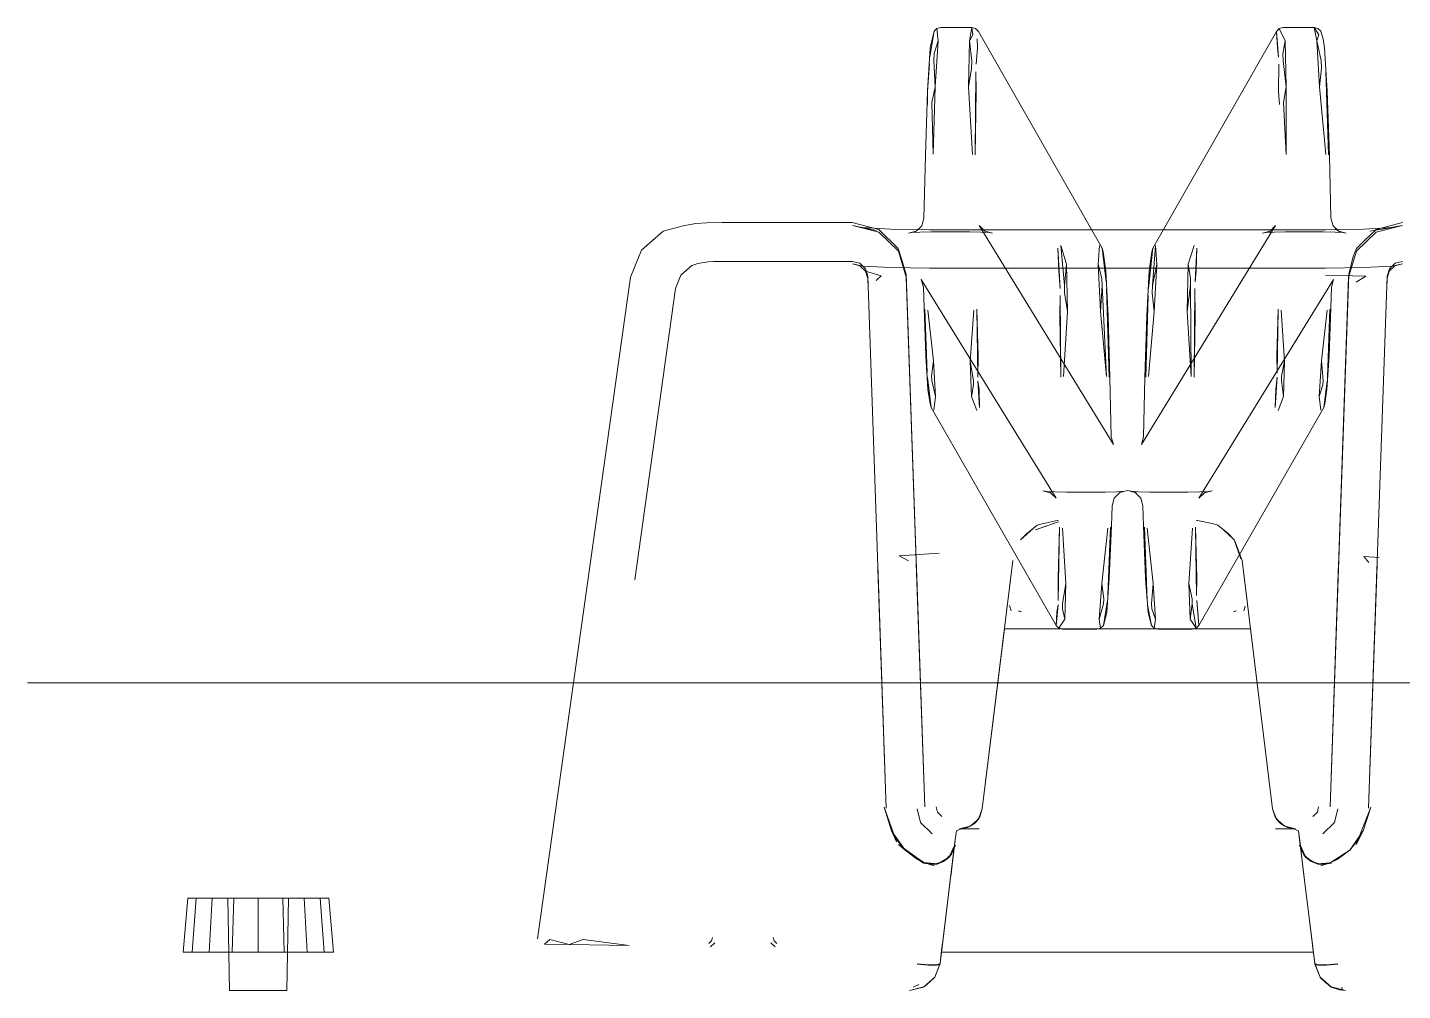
# Model space of a CAD drawing. Header units: millimetres. Extents: x 0 to 1729, y -270 to 583.
# Drawn here: x 0 to 89.4, y 520.3 to 582.9 of the extents above; entities that cross this region are included whole.
import ezdxf

# ---------------------------------------------------------------- set-up
doc = ezdxf.new("R2010")
doc.units = ezdxf.units.MM
doc.layers.add('OUTLINE', color=7, linetype='Continuous')

msp = doc.modelspace()

# ---------------------------------------------------------------- linework, layer by layer
at = {"layer": 'OUTLINE', "lineweight": 13}
for p, q in [((58.933, 582.692), (59.116, 582.871)), ((59.116, 582.871), (59.363, 582.936)), ((59.116, 582.871), (59.187, 582.067)), ((59.363, 582.936), (61.382, 582.932)), ((61.244, 582.062), (61.382, 582.932)), ((61.382, 582.932), (61.456, 582.453)), ((61.382, 582.932), (61.629, 582.867)), ((61.629, 582.867), (61.811, 582.687)), ((81.189, 582.687), (81.371, 582.867)), ((81.371, 582.867), (81.618, 582.932)), ((81.371, 582.867), (81.756, 582.062)), ((81.618, 582.932), (83.637, 582.936)), ((83.637, 582.936), (83.813, 582.067)), ((83.637, 582.936), (83.884, 582.871)), ((83.637, 582.936), (83.952, 582.461)), ((83.884, 582.871), (84.067, 582.692)), ((58.658, 581.011), (58.933, 582.692)), ((58.687, 581.62), (58.933, 582.692)), ((58.687, 581.62), (58.863, 582.446)), ((58.863, 582.446), (58.933, 582.692)), ((58.938, 581.241), (59.187, 582.067)), ((59.008, 579.089), (59.187, 582.067)), ((61.172, 579.085), (61.244, 582.062)), ((61.244, 582.062), (61.456, 582.453)), ((61.244, 582.062), (61.38, 580.775)), ((61.734, 582.19), (61.743, 581.616)), ((61.811, 582.687), (69.855, 568.591)), ((73.145, 568.591), (81.189, 582.687)), ((81.189, 582.687), (81.257, 581.616)), ((81.189, 582.687), (81.329, 581.004)), ((81.607, 581.232), (81.756, 582.062)), ((81.756, 582.062), (81.828, 579.085)), ((83.813, 582.067), (83.952, 582.461)), ((83.813, 582.067), (83.992, 579.089)), ((83.813, 582.067), (84.091, 580.785)), ((84.067, 582.692), (84.232, 582.197)), ((84.232, 582.197), (84.313, 581.62)), ((58.508, 578.791), (58.687, 581.62)), ((58.658, 581.011), (58.687, 581.62)), ((58.909, 580.785), (58.938, 581.241)), ((61.658, 580.56), (61.743, 581.616)), ((81.257, 581.616), (81.329, 581.004)), ((81.607, 581.232), (81.62, 580.775)), ((84.313, 581.62), (84.372, 580.568)), ((84.313, 581.62), (84.492, 578.791)), ((58.508, 578.791), (58.628, 580.568)), ((58.909, 580.785), (59.008, 579.089)), ((61.172, 579.085), (61.369, 580.262)), ((61.369, 580.262), (61.38, 580.775)), ((81.329, 578.787), (81.342, 580.56)), ((81.62, 580.775), (81.828, 579.085)), ((83.992, 579.089), (84.12, 580.287)), ((84.091, 580.785), (84.12, 580.287)), ((84.4, 580.084), (84.492, 578.791)), ((84.4, 580.084), (84.57, 574.657)), ((61.608, 574.651), (61.647, 580.061)), ((61.647, 580.061), (61.671, 578.787)), ((58.368, 574.614), (58.508, 578.791)), ((58.5, 577.932), (58.508, 578.791)), ((58.781, 578.072), (59.008, 579.089)), ((58.868, 574.692), (59.008, 579.089)), ((61.172, 579.085), (61.426, 574.679)), ((61.608, 574.651), (61.671, 578.787)), ((81.329, 578.787), (81.374, 577.924)), ((81.652, 578.063), (81.828, 579.085)), ((81.819, 574.687), (81.828, 579.085)), ((83.992, 579.089), (84.387, 574.686)), ((84.492, 578.791), (84.57, 574.657)), ((84.492, 578.791), (84.632, 574.614)), ((58.781, 578.072), (58.868, 574.692)), ((81.652, 578.063), (81.819, 574.687)), ((58.271, 570.543), (58.368, 574.614)), ((84.632, 574.614), (84.729, 570.543)), ((44.168, 570.243), (45.163, 570.258)), ((45.163, 570.258), (53.616, 570.258)), ((53.616, 570.258), (55.331, 569.81)), ((58.131, 570.052), (58.271, 570.543)), ((84.729, 570.543), (84.869, 570.052)), ((87.669, 569.81), (89.384, 570.258)), ((39.904, 568.464), (41.33, 569.702)), ((41.33, 569.702), (42.623, 570.038)), ((42.623, 570.038), (43.439, 570.203)), ((43.439, 570.203), (44.168, 570.243)), ((53.623, 570.07), (55.184, 569.751)), ((53.623, 570.07), (55.338, 569.622)), ((54.297, 569.929), (55.184, 569.751)), ((54.297, 569.929), (56.13, 569.825)), ((55.331, 569.81), (56.606, 568.581)), ((55.338, 569.622), (56.613, 568.393)), ((56.13, 569.825), (58.63, 569.787)), ((57.272, 569.562), (57.766, 569.694)), ((57.272, 569.562), (57.732, 569.657)), ((57.454, 569.606), (57.732, 569.657)), ((57.454, 569.606), (58.004, 569.639)), ((57.766, 569.694), (58.131, 570.052)), ((58.004, 569.639), (58.768, 569.651)), ((58.63, 569.787), (84.37, 569.787)), ((58.768, 569.651), (61.23, 569.651)), ((61.23, 569.651), (61.964, 569.64)), ((61.867, 570.057), (62.232, 569.698)), ((61.867, 570.057), (70.59, 555.841)), ((61.964, 569.64), (62.509, 569.609)), ((62.232, 569.698), (62.727, 569.568)), ((62.509, 569.609), (62.727, 569.568)), ((72.41, 555.841), (81.133, 570.057)), ((80.273, 569.568), (80.768, 569.698)), ((80.273, 569.568), (80.758, 569.66)), ((80.491, 569.609), (80.758, 569.66)), ((80.491, 569.609), (81.036, 569.64)), ((80.768, 569.698), (81.133, 570.057)), ((81.036, 569.64), (81.77, 569.651)), ((81.77, 569.651), (84.232, 569.651)), ((84.232, 569.651), (84.996, 569.639)), ((84.37, 569.787), (86.87, 569.825)), ((84.869, 570.052), (85.234, 569.694)), ((84.996, 569.639), (85.546, 569.606)), ((84.998, 569.852), (85.234, 569.694)), ((84.998, 569.852), (85.311, 569.651)), ((85.234, 569.694), (85.311, 569.651)), ((85.234, 569.694), (85.728, 569.562)), ((85.311, 569.651), (85.546, 569.606)), ((85.311, 569.651), (85.728, 569.562)), ((86.387, 568.393), (87.662, 569.622)), ((86.87, 569.825), (88.703, 569.929)), ((86.949, 569.138), (87.669, 569.81)), ((87.266, 569.696), (89.377, 570.07)), ((87.266, 569.696), (88.703, 569.929)), ((87.662, 569.622), (89.377, 570.07)), ((39.206, 566.71), (39.904, 568.464)), ((56.606, 568.581), (56.844, 567.827)), ((66.979, 568.591), (67.036, 567.118)), ((66.979, 568.591), (67.117, 565.971)), ((67.162, 568.77), (67.403, 566.173)), ((67.162, 568.77), (67.544, 567.543)), ((69.594, 567.543), (69.673, 568.77)), ((69.855, 568.591), (69.924, 568.345)), ((69.855, 568.591), (70.085, 567.118)), ((69.855, 568.591), (70.11, 566.401)), ((72.866, 565.971), (73.145, 568.591)), ((72.915, 567.118), (73.145, 568.591)), ((73.076, 568.345), (73.145, 568.591)), ((73.139, 566.173), (73.327, 568.77)), ((73.327, 568.77), (73.406, 567.543)), ((75.456, 567.543), (75.838, 568.77)), ((75.894, 566.401), (76.021, 568.591)), ((75.964, 567.118), (76.021, 568.591)), ((86.163, 568.054), (86.394, 568.581)), ((86.394, 568.581), (86.949, 569.138)), ((43.193, 567.458), (43.574, 567.601)), ((43.574, 567.601), (44.247, 567.708)), ((44.247, 567.708), (44.611, 567.729)), ((44.611, 567.729), (45.109, 567.736)), ((45.109, 567.736), (53.617, 567.736)), ((53.617, 567.736), (54.107, 567.608)), ((53.623, 567.574), (54.113, 567.446)), ((53.623, 567.574), (54.297, 567.433)), ((54.107, 567.608), (54.472, 567.257)), ((56.613, 568.393), (57.121, 566.698)), ((56.844, 567.827), (57.114, 566.886)), ((69.924, 568.345), (70.085, 567.118)), ((72.915, 567.118), (73.076, 568.345)), ((85.879, 566.698), (86.387, 568.393)), ((85.886, 566.886), (86.163, 568.054)), ((88.529, 567.257), (88.893, 567.608)), ((88.703, 567.433), (89.377, 567.574)), ((88.887, 567.446), (89.377, 567.574)), ((88.893, 567.608), (89.383, 567.736)), ((33.162, 523.701), (39.206, 566.71)), ((42.13, 565.962), (42.479, 566.839)), ((42.479, 566.839), (43.193, 567.458)), ((54.113, 567.446), (54.477, 567.095)), ((54.297, 567.433), (56.13, 567.329)), ((54.472, 567.257), (54.54, 567.044)), ((54.477, 567.095), (54.622, 566.611)), ((54.477, 567.095), (55.496, 566.805)), ((54.54, 567.044), (54.617, 566.773)), ((54.617, 566.773), (54.62, 566.679)), ((54.617, 566.773), (54.622, 566.611)), ((54.617, 566.773), (55.824, 532.2)), ((54.62, 566.679), (54.647, 565.914)), ((55.162, 566.482), (55.496, 566.805)), ((56.13, 567.329), (58.63, 567.291)), ((57.114, 566.886), (58.322, 532.288)), ((57.116, 566.839), (57.121, 566.684)), ((57.116, 566.839), (57.129, 566.456)), ((57.121, 566.698), (58.322, 532.288)), ((57.121, 566.684), (57.129, 566.456)), ((58.63, 567.291), (84.37, 567.291)), ((67.036, 567.118), (67.117, 565.971)), ((67.403, 566.173), (67.544, 567.543)), ((67.544, 567.543), (67.612, 564.47)), ((69.594, 567.543), (69.758, 564.47)), ((69.594, 567.543), (69.837, 566.615)), ((70.085, 567.118), (70.11, 566.401)), ((70.085, 567.118), (70.243, 564.198)), ((72.757, 564.198), (72.915, 567.118)), ((72.866, 565.971), (72.915, 567.118)), ((73.139, 566.173), (73.406, 567.543)), ((73.242, 564.47), (73.406, 567.543)), ((75.388, 564.47), (75.456, 567.543)), ((75.456, 567.543), (75.608, 566.615)), ((75.894, 566.401), (75.964, 567.118)), ((84.37, 567.291), (86.87, 567.329)), ((84.37, 566.829), (86.99, 566.771)), ((84.678, 532.288), (85.886, 566.886)), ((84.678, 532.288), (85.879, 566.698)), ((85.871, 566.456), (85.884, 566.839)), ((85.871, 566.456), (85.879, 566.684)), ((85.879, 566.684), (85.884, 566.839)), ((86.371, 566.378), (86.99, 566.771)), ((86.87, 567.329), (88.703, 567.433)), ((87.176, 532.2), (88.383, 566.773)), ((88.353, 565.914), (88.38, 566.679)), ((88.378, 566.611), (88.523, 567.095)), ((88.378, 566.611), (88.383, 566.773)), ((88.38, 566.679), (88.383, 566.773)), ((88.383, 566.773), (88.529, 567.257)), ((88.523, 567.095), (88.887, 567.446)), ((39.469, 547.026), (42.13, 565.962)), ((58.097, 566.55), (58.236, 566.058)), ((58.097, 566.55), (66.858, 552.335)), ((58.236, 566.058), (58.276, 564.715)), ((67.403, 566.173), (67.412, 565.699)), ((69.758, 564.47), (69.861, 566.173)), ((69.837, 566.615), (69.861, 566.173)), ((69.861, 566.173), (70.13, 560.241)), ((70.134, 565.971), (70.243, 564.198)), ((70.134, 565.971), (70.306, 560.218)), ((73.114, 565.699), (73.139, 566.173)), ((75.388, 564.47), (75.597, 566.173)), ((75.597, 566.173), (75.608, 566.615)), ((75.597, 566.173), (75.651, 560.241)), ((75.84, 560.218), (75.883, 565.971)), ((75.883, 565.971), (75.902, 564.198)), ((76.142, 552.335), (84.903, 566.55)), ((84.724, 564.715), (84.764, 566.058)), ((84.764, 566.058), (84.903, 566.55)), ((67.098, 564.198), (67.126, 565.511)), ((67.126, 565.511), (67.16, 560.218)), ((67.412, 565.699), (67.612, 564.47)), ((72.694, 560.218), (72.842, 565.511)), ((72.757, 564.198), (72.842, 565.511)), ((73.114, 565.699), (73.242, 564.47)), ((58.276, 564.715), (58.395, 561.586)), ((58.339, 564.629), (58.395, 561.586)), ((58.339, 564.629), (58.479, 560.484)), ((58.522, 564.569), (58.894, 561.259)), ((61.286, 561.254), (61.518, 564.568)), ((61.7, 564.627), (61.774, 560.203)), ((61.7, 564.627), (61.786, 561.581)), ((67.098, 564.198), (67.16, 560.218)), ((67.349, 560.241), (67.612, 564.47)), ((69.758, 564.47), (70.13, 560.241)), ((70.243, 564.198), (70.306, 560.218)), ((70.243, 564.198), (70.365, 560.185)), ((72.635, 560.185), (72.757, 564.198)), ((72.694, 560.218), (72.757, 564.198)), ((72.87, 560.241), (73.242, 564.47)), ((75.388, 564.47), (75.651, 560.241)), ((75.84, 560.218), (75.902, 564.198)), ((81.214, 561.581), (81.3, 564.627)), ((81.234, 560.491), (81.3, 564.627)), ((81.482, 564.568), (81.714, 561.254)), ((84.106, 561.259), (84.478, 564.569)), ((84.504, 560.205), (84.661, 564.629)), ((84.605, 561.586), (84.724, 564.715)), ((84.605, 561.586), (84.661, 564.629)), ((58.395, 561.586), (58.479, 560.484)), ((58.395, 561.586), (58.533, 559.401)), ((61.774, 560.203), (61.786, 561.581)), ((81.214, 561.581), (81.234, 560.491)), ((84.468, 559.401), (84.605, 561.586)), ((84.504, 560.205), (84.605, 561.586)), ((58.759, 560.271), (58.894, 561.259)), ((58.894, 561.259), (59.031, 558.959)), ((61.286, 561.254), (61.353, 558.954)), ((61.286, 561.254), (61.495, 559.984)), ((81.513, 560.28), (81.714, 561.254)), ((81.647, 558.954), (81.714, 561.254)), ((83.969, 558.959), (84.106, 561.259)), ((84.106, 561.259), (84.224, 559.984)), ((58.496, 560.205), (58.533, 559.401)), ((58.496, 560.205), (58.738, 558.235)), ((58.759, 560.271), (58.776, 559.984)), ((58.776, 559.984), (59.031, 558.959)), ((61.353, 558.954), (61.504, 559.712)), ((61.495, 559.984), (61.504, 559.712)), ((61.783, 559.939), (61.853, 559.395)), ((61.783, 559.939), (61.893, 558.23)), ((70.365, 560.185), (70.451, 556.333)), ((72.549, 556.333), (72.635, 560.185)), ((81.107, 558.23), (81.226, 560.203)), ((81.147, 559.395), (81.226, 560.203)), ((81.505, 559.984), (81.513, 560.28)), ((81.505, 559.984), (81.647, 558.954)), ((83.969, 558.959), (84.207, 559.71)), ((84.207, 559.71), (84.224, 559.984)), ((84.262, 558.235), (84.486, 559.939)), ((84.468, 559.401), (84.486, 559.939)), ((58.533, 559.401), (58.669, 558.481)), ((58.533, 559.401), (58.738, 558.235)), ((58.92, 558.056), (59.031, 558.959)), ((61.353, 558.954), (61.711, 558.051)), ((61.853, 559.395), (61.893, 558.23)), ((81.107, 558.23), (81.147, 559.395)), ((81.289, 558.051), (81.647, 558.954)), ((83.969, 558.959), (84.08, 558.056)), ((84.262, 558.235), (84.468, 559.401)), ((84.331, 558.481), (84.468, 559.401)), ((58.669, 558.481), (58.738, 558.235)), ((58.738, 558.235), (66.858, 544.066)), ((76.142, 544.066), (84.262, 558.235)), ((84.262, 558.235), (84.331, 558.481)), ((70.451, 556.333), (70.59, 555.841)), ((72.41, 555.841), (72.549, 556.333)), ((65.998, 552.824), (66.493, 552.694)), ((65.998, 552.824), (66.634, 552.725)), ((66.225, 552.78), (66.634, 552.725)), ((66.225, 552.78), (66.791, 552.749)), ((66.493, 552.694), (66.858, 552.335)), ((66.791, 552.749), (67.545, 552.738)), ((67.545, 552.738), (70.062, 552.743)), ((70.062, 552.743), (70.801, 552.757)), ((70.639, 552.345), (71.004, 552.703)), ((70.801, 552.757), (71.326, 552.79)), ((71.004, 552.703), (71.5, 552.835)), ((71.048, 552.743), (71.5, 552.835)), ((71.048, 552.743), (71.326, 552.79)), ((71.5, 552.835), (71.996, 552.703)), ((71.5, 552.835), (72.082, 552.734)), ((71.674, 552.79), (72.082, 552.734)), ((71.674, 552.79), (72.199, 552.757)), ((71.996, 552.703), (72.361, 552.345)), ((72.199, 552.757), (72.938, 552.743)), ((72.938, 552.743), (75.455, 552.738)), ((75.455, 552.738), (76.209, 552.749)), ((76.142, 552.335), (76.507, 552.694)), ((76.209, 552.749), (76.775, 552.78)), ((76.507, 552.694), (77.002, 552.824)), ((76.512, 552.734), (77.002, 552.824)), ((76.512, 552.734), (76.775, 552.78)), ((70.459, 550.545), (70.499, 551.854)), ((70.499, 551.854), (70.639, 552.345)), ((72.361, 552.345), (72.501, 551.854)), ((72.501, 551.854), (72.541, 550.545)), ((65.521, 550.294), (67.023, 550.803)), ((65.521, 550.294), (67.023, 550.803)), ((65.63, 550.577), (65.872, 550.65)), ((65.63, 550.577), (65.872, 550.65)), ((65.872, 550.65), (67.023, 550.92)), ((65.872, 550.65), (67.023, 550.92)), ((66.138, 550.508), (67.023, 550.803)), ((66.138, 550.508), (67.023, 550.803)), ((75.977, 550.92), (77.09, 550.675)), ((75.977, 550.92), (77.09, 550.675)), ((77.09, 550.675), (77.37, 550.577)), ((77.09, 550.675), (77.37, 550.577)), ((64.556, 549.626), (65.369, 550.379)), ((64.556, 549.626), (65.369, 550.379)), ((64.556, 549.626), (64.918, 549.995)), ((64.556, 549.626), (64.918, 549.995)), ((64.918, 549.995), (65.63, 550.577)), ((64.918, 549.995), (65.63, 550.577)), ((65.369, 550.379), (65.63, 550.577)), ((65.369, 550.379), (65.63, 550.577)), ((65.521, 550.294), (66.138, 550.508)), ((65.521, 550.294), (66.138, 550.508)), ((66.99, 547.136), (67.08, 550.461)), ((66.999, 545.699), (67.08, 550.461)), ((67.269, 550.402), (67.502, 546.794)), ((69.836, 546.794), (70.223, 550.402)), ((70.234, 546.027), (70.4, 550.461)), ((70.323, 547.136), (70.459, 550.545)), ((70.323, 547.136), (70.4, 550.461)), ((72.541, 550.545), (72.677, 547.136)), ((72.6, 550.461), (72.677, 547.136)), ((72.6, 550.461), (72.789, 545.699)), ((72.777, 550.402), (73.164, 546.794)), ((75.498, 546.794), (75.731, 550.402)), ((75.92, 550.461), (75.991, 546.026)), ((75.92, 550.461), (76.01, 547.136)), ((77.37, 550.577), (78.024, 550.058)), ((77.37, 550.577), (77.729, 550.302)), ((77.37, 550.577), (77.729, 550.302)), ((77.37, 550.577), (78.024, 550.058)), ((77.729, 550.302), (78.444, 549.626)), ((77.729, 550.302), (78.444, 549.626)), ((78.024, 550.058), (78.444, 549.626)), ((78.024, 550.058), (78.444, 549.626)), ((78.444, 549.626), (78.878, 548.397)), ((78.444, 549.626), (78.517, 549.439)), ((78.444, 549.626), (78.517, 549.439)), ((78.444, 549.626), (78.878, 548.397)), ((78.517, 549.439), (78.954, 548.285)), ((78.517, 549.439), (78.954, 548.285)), ((55.272, 548.008), (55.282, 547.725)), ((55.272, 548.008), (55.824, 532.2)), ((56.66, 548.587), (59.26, 548.761)), ((56.66, 548.587), (57.261, 548.267)), ((57.77, 548.095), (57.781, 547.789)), ((57.77, 548.095), (58.322, 532.288)), ((62.066, 532.157), (64.046, 548.285)), ((62.066, 532.157), (64.046, 548.285)), ((63.723, 545.654), (64.046, 548.285)), ((63.723, 545.654), (64.046, 548.285)), ((78.954, 548.285), (79.277, 545.654)), ((78.954, 548.285), (80.934, 532.157)), ((78.954, 548.285), (80.934, 532.157)), ((78.954, 548.285), (79.277, 545.654)), ((84.678, 532.288), (85.23, 548.095)), ((85.219, 547.789), (85.23, 548.095)), ((86.874, 548.551), (87.198, 548.163)), ((86.874, 548.551), (87.873, 548.493)), ((87.176, 532.2), (87.728, 548.008)), ((87.718, 547.725), (87.728, 548.008)), ((55.282, 547.725), (55.824, 532.2)), ((57.781, 547.789), (57.783, 547.725)), ((57.781, 547.789), (57.796, 547.359)), ((57.781, 547.789), (58.322, 532.288)), ((57.783, 547.725), (57.796, 547.359)), ((66.99, 547.136), (66.999, 545.699)), ((70.163, 544.925), (70.323, 547.136)), ((70.234, 546.027), (70.323, 547.136)), ((72.677, 547.136), (72.789, 545.699)), ((72.677, 547.136), (72.837, 544.925)), ((75.991, 546.026), (76.01, 547.136)), ((84.678, 532.288), (85.219, 547.789)), ((85.204, 547.359), (85.219, 547.789)), ((85.204, 547.359), (85.217, 547.725)), ((85.217, 547.725), (85.219, 547.789)), ((87.176, 532.2), (87.718, 547.725)), ((67.284, 545.468), (67.502, 546.794)), ((67.42, 544.467), (67.502, 546.794)), ((69.67, 544.467), (69.836, 546.794)), ((69.836, 546.794), (69.96, 545.806)), ((73.063, 545.469), (73.164, 546.794)), ((73.164, 546.794), (73.33, 544.467)), ((75.498, 546.794), (75.58, 544.467)), ((75.498, 546.794), (75.706, 545.806)), ((63.843, 545.362), (63.938, 545.012)), ((63.843, 545.362), (63.938, 545.012)), ((66.858, 544.066), (66.988, 545.398)), ((66.914, 544.925), (66.988, 545.398)), ((67.272, 545.159), (67.284, 545.468)), ((69.67, 544.467), (69.938, 545.469)), ((69.938, 545.469), (69.96, 545.806)), ((69.94, 544.066), (70.211, 545.699)), ((70.163, 544.925), (70.211, 545.699)), ((72.812, 545.398), (72.837, 544.925)), ((72.812, 545.398), (73.06, 544.066)), ((73.063, 545.469), (73.086, 545.159)), ((75.58, 544.467), (75.716, 545.468)), ((75.706, 545.806), (75.716, 545.468)), ((75.716, 545.468), (75.959, 543.887)), ((76.001, 545.699), (76.086, 544.925)), ((76.001, 545.699), (76.142, 544.066)), ((79.062, 545.012), (79.144, 545.331)), ((79.062, 545.012), (79.144, 545.331)), ((64.428, 545.02), (64.516, 544.969)), ((64.428, 545.02), (64.612, 544.952)), ((64.516, 544.969), (64.612, 544.952)), ((66.858, 544.066), (66.914, 544.925)), ((67.041, 543.887), (67.42, 544.467)), ((67.272, 545.159), (67.42, 544.467)), ((69.67, 544.467), (69.757, 543.887)), ((69.94, 544.066), (70.163, 544.925)), ((70.01, 544.312), (70.163, 544.925)), ((72.837, 544.925), (72.99, 544.312)), ((72.837, 544.925), (73.06, 544.066)), ((73.086, 545.159), (73.33, 544.467)), ((73.243, 543.887), (73.33, 544.467)), ((75.58, 544.467), (75.959, 543.887)), ((76.086, 544.925), (76.142, 544.066)), ((78.388, 544.952), (78.572, 545.02)), ((78.388, 544.952), (78.484, 544.969)), ((78.484, 544.969), (78.572, 545.02)), ((62.066, 532.157), (63.5, 543.84)), ((62.066, 532.157), (63.5, 543.84)), ((63.5, 543.84), (63.5, 543.84)), ((63.5, 543.84), (63.635, 543.84)), ((63.5, 543.84), (79.5, 543.84)), ((63.5, 543.84), (63.5, 543.84)), ((63.5, 543.84), (79.5, 543.84)), ((63.5, 543.84), (63.635, 543.84)), ((63.635, 543.84), (64.003, 543.84)), ((63.635, 543.84), (64.003, 543.84)), ((64.003, 543.84), (64.505, 543.84)), ((64.003, 543.84), (64.505, 543.84)), ((64.505, 543.84), (78.495, 543.84)), ((64.505, 543.84), (78.495, 543.84)), ((66.858, 544.066), (67.041, 543.887)), ((67.041, 543.887), (67.288, 543.822)), ((67.288, 543.822), (69.509, 543.822)), ((69.509, 543.822), (69.757, 543.887)), ((69.757, 543.887), (69.94, 544.066)), ((69.94, 544.066), (70.01, 544.312)), ((72.99, 544.312), (73.06, 544.066)), ((73.06, 544.066), (73.243, 543.887)), ((73.243, 543.887), (73.491, 543.822)), ((73.491, 543.822), (75.712, 543.822)), ((75.712, 543.822), (75.959, 543.887)), ((75.959, 543.887), (76.142, 544.066)), ((78.495, 543.84), (78.997, 543.84)), ((78.495, 543.84), (78.997, 543.84)), ((78.997, 543.84), (79.365, 543.84)), ((78.997, 543.84), (79.365, 543.84)), ((79.365, 543.84), (79.5, 543.84)), ((79.365, 543.84), (79.5, 543.84)), ((79.5, 543.84), (79.5, 543.84)), ((79.5, 543.84), (80.934, 532.157)), ((79.5, 543.84), (79.5, 543.84)), ((79.5, 543.84), (80.934, 532.157)), ((0, 540.34), (0, 540.34)), ((0, 540.34), (0.804, 540.34)), ((0, 540.34), (0.804, 540.34)), ((0.804, 540.34), (3, 540.34)), ((0.804, 540.34), (3, 540.34)), ((3, 540.34), (6, 540.34)), ((3, 540.34), (3, 540.34)), ((3, 540.34), (3.402, 540.34)), ((3, 540.34), (3.402, 540.34)), ((3, 540.34), (6, 540.34)), ((3.402, 540.34), (4.5, 540.34)), ((3.402, 540.34), (4.5, 540.34)), ((4.5, 540.34), (6, 540.34)), ((4.5, 540.34), (6, 540.34)), ((6, 540.34), (1142, 540.34)), ((6, 540.34), (1142, 540.34)), ((6, 540.34), (1142, 540.34)), ((6, 540.34), (1142, 540.34)), ((55.689, 532.265), (56.167, 530.714)), ((55.689, 532.265), (56.496, 530.005)), ((55.689, 532.265), (56.167, 530.714)), ((55.689, 532.265), (56.496, 530.004)), ((57.824, 532.149), (58.045, 531.258)), ((59.073, 532.269), (59.155, 531.934)), ((59.155, 531.934), (59.439, 531.66)), ((61.81, 531.487), (62.066, 532.157)), ((61.81, 531.487), (62.066, 532.157)), ((61.899, 531.631), (62.066, 532.157)), ((61.899, 531.631), (62.066, 532.157)), ((80.934, 532.157), (81.101, 531.631)), ((80.934, 532.157), (81.19, 531.487)), ((80.934, 532.157), (81.19, 531.487)), ((80.934, 532.157), (81.101, 531.631)), ((83.561, 531.66), (83.845, 531.934)), ((83.845, 531.934), (83.927, 532.269)), ((84.955, 531.258), (85.176, 532.149)), ((86.376, 529.832), (87.312, 532.265)), ((86.376, 529.832), (87.312, 532.265)), ((86.833, 530.714), (87.312, 532.265)), ((86.833, 530.714), (87.312, 532.265)), ((58.045, 531.258), (58.803, 530.527)), ((60.577, 530.84), (61.273, 531.012)), ((60.577, 530.84), (61.273, 531.012)), ((60.577, 530.84), (61.097, 530.933)), ((60.577, 530.84), (61.097, 530.933)), ((61.097, 530.933), (61.553, 531.201)), ((61.097, 530.933), (61.553, 531.201)), ((61.097, 530.933), (61.273, 531.012)), ((61.097, 530.933), (61.273, 531.012)), ((61.273, 531.012), (61.81, 531.487)), ((61.273, 531.012), (61.81, 531.487)), ((61.273, 531.012), (61.553, 531.201)), ((61.273, 531.012), (61.553, 531.201)), ((61.553, 531.201), (61.899, 531.631)), ((61.553, 531.201), (61.899, 531.631)), ((61.553, 531.201), (61.81, 531.487)), ((61.553, 531.201), (61.81, 531.487)), ((61.81, 531.487), (61.899, 531.631)), ((61.81, 531.487), (61.899, 531.631)), ((81.101, 531.631), (81.19, 531.487)), ((81.101, 531.631), (81.447, 531.201)), ((81.101, 531.631), (81.19, 531.487)), ((81.101, 531.631), (81.447, 531.201)), ((81.19, 531.487), (81.447, 531.201)), ((81.19, 531.487), (81.727, 531.012)), ((81.19, 531.487), (81.447, 531.201)), ((81.19, 531.487), (81.727, 531.012)), ((81.447, 531.201), (81.727, 531.012)), ((81.447, 531.201), (81.903, 530.933)), ((81.447, 531.201), (81.727, 531.012)), ((81.447, 531.201), (81.903, 530.933)), ((81.727, 531.012), (81.903, 530.933)), ((81.727, 531.012), (82.423, 530.84)), ((81.727, 531.012), (81.903, 530.933)), ((81.727, 531.012), (82.423, 530.84)), ((81.903, 530.933), (82.423, 530.84)), ((81.903, 530.933), (82.423, 530.84)), ((84.197, 530.527), (84.955, 531.258)), ((56.167, 530.714), (56.405, 530.26)), ((56.167, 530.714), (56.496, 530.005)), ((56.167, 530.714), (57.041, 529.465)), ((56.167, 530.714), (56.405, 530.26)), ((56.167, 530.714), (56.496, 530.004)), ((56.167, 530.714), (57.041, 529.465)), ((56.405, 530.26), (57.041, 529.465)), ((56.405, 530.26), (57.041, 529.465)), ((60.171, 529.039), (60.306, 530.131)), ((60.171, 529.039), (60.306, 530.131)), ((60.181, 529.114), (60.306, 530.131)), ((60.181, 529.114), (60.306, 530.131)), ((60.259, 529.755), (60.306, 530.131)), ((60.259, 529.755), (60.306, 530.131)), ((60.306, 530.131), (60.379, 530.726)), ((60.306, 530.131), (60.379, 530.726)), ((60.379, 530.726), (60.694, 530.84)), ((60.379, 530.726), (60.694, 530.84)), ((60.577, 530.84), (61.872, 530.84)), ((60.577, 530.84), (61.872, 530.84)), ((60.694, 530.84), (61.018, 530.84)), ((60.694, 530.84), (61.018, 530.84)), ((61.018, 530.84), (61.423, 530.84)), ((61.018, 530.84), (61.423, 530.84)), ((61.423, 530.84), (61.872, 530.84)), ((61.423, 530.84), (61.872, 530.84)), ((81.128, 530.84), (81.577, 530.84)), ((81.128, 530.84), (82.423, 530.84)), ((81.128, 530.84), (81.577, 530.84)), ((81.128, 530.84), (82.423, 530.84)), ((81.577, 530.84), (81.982, 530.84)), ((81.577, 530.84), (81.982, 530.84)), ((81.982, 530.84), (82.306, 530.84)), ((81.982, 530.84), (82.306, 530.84)), ((82.306, 530.84), (82.621, 530.726)), ((82.306, 530.84), (82.621, 530.726)), ((82.621, 530.726), (82.695, 530.131)), ((82.621, 530.726), (82.741, 529.749)), ((82.621, 530.726), (82.741, 529.755)), ((82.621, 530.726), (82.695, 530.131)), ((82.621, 530.726), (82.741, 529.749)), ((82.621, 530.726), (82.741, 529.755)), ((82.695, 530.131), (82.819, 529.114)), ((82.695, 530.131), (82.819, 529.114)), ((85.959, 529.465), (86.833, 530.714)), ((85.959, 529.465), (86.833, 530.714)), ((85.959, 529.465), (86.595, 530.26)), ((85.959, 529.465), (86.595, 530.26)), ((86.376, 529.832), (86.833, 530.714)), ((86.376, 529.832), (86.833, 530.714)), ((86.595, 530.26), (86.833, 530.714)), ((86.595, 530.26), (86.833, 530.714)), ((56.624, 529.832), (57.041, 529.465)), ((56.624, 529.832), (58.233, 528.653)), ((56.624, 529.832), (57.041, 529.465)), ((56.624, 529.832), (58.242, 528.612)), ((57.041, 529.465), (57.862, 528.853)), ((57.041, 529.465), (58.233, 528.653)), ((57.041, 529.465), (58.319, 528.633)), ((57.041, 529.465), (57.862, 528.853)), ((57.041, 529.465), (58.242, 528.612)), ((57.041, 529.465), (58.319, 528.633)), ((59.548, 528.717), (60.06, 529.205)), ((59.548, 528.717), (60.06, 529.205)), ((59.897, 528.984), (60.261, 529.768)), ((59.897, 528.984), (60.259, 529.755)), ((59.897, 528.984), (60.06, 529.205)), ((59.897, 528.984), (60.06, 529.205)), ((59.917, 528.998), (60.307, 529.789)), ((59.917, 528.998), (60.313, 529.78)), ((59.917, 528.998), (60.06, 529.205)), ((59.917, 528.998), (60.06, 529.205)), ((60.06, 529.205), (60.307, 529.789)), ((60.06, 529.205), (60.313, 529.78)), ((60.06, 529.205), (60.261, 529.768)), ((60.06, 529.205), (60.259, 529.755)), ((60.259, 529.755), (60.261, 529.768)), ((60.259, 529.755), (60.261, 529.768)), ((82.687, 529.78), (82.938, 529.206)), ((82.687, 529.78), (83.083, 528.998)), ((82.693, 529.79), (82.938, 529.206)), ((82.693, 529.79), (83.083, 528.998)), ((82.738, 529.772), (82.741, 529.755)), ((82.738, 529.772), (82.938, 529.206)), ((82.738, 529.772), (82.741, 529.755)), ((82.738, 529.772), (83.104, 528.984)), ((82.741, 529.755), (82.938, 529.206)), ((82.741, 529.755), (83.104, 528.984)), ((82.741, 529.749), (82.84, 528.95)), ((82.741, 529.749), (82.84, 528.95)), ((82.938, 529.206), (83.083, 528.998)), ((82.938, 529.206), (83.104, 528.984)), ((82.938, 529.206), (83.451, 528.718)), ((82.938, 529.206), (83.083, 528.998)), ((82.938, 529.206), (83.104, 528.984)), ((82.938, 529.206), (83.451, 528.718)), ((84.681, 528.633), (85.959, 529.465)), ((84.681, 528.633), (85.959, 529.465)), ((85.138, 528.853), (85.959, 529.465)), ((85.138, 528.853), (85.959, 529.465)), ((57.862, 528.853), (58.319, 528.633)), ((57.862, 528.853), (58.319, 528.633)), ((58.23, 528.636), (58.862, 528.529)), ((58.23, 528.636), (59.134, 528.552)), ((58.242, 528.612), (58.862, 528.529)), ((58.242, 528.612), (59.134, 528.552)), ((58.266, 528.652), (58.319, 528.633)), ((58.266, 528.652), (58.862, 528.529)), ((58.266, 528.652), (59.167, 528.566)), ((58.266, 528.652), (58.319, 528.633)), ((58.266, 528.652), (58.862, 528.529)), ((58.319, 528.633), (58.928, 528.445)), ((58.319, 528.633), (58.862, 528.529)), ((58.319, 528.633), (58.928, 528.445)), ((58.319, 528.633), (59.167, 528.566)), ((58.862, 528.529), (59.548, 528.717)), ((58.862, 528.529), (59.548, 528.717)), ((58.862, 528.529), (59.167, 528.566)), ((58.862, 528.529), (59.167, 528.566)), ((58.862, 528.529), (59.134, 528.552)), ((58.862, 528.529), (59.134, 528.552)), ((59.134, 528.552), (59.897, 528.984)), ((59.134, 528.552), (59.897, 528.984)), ((59.134, 528.552), (59.548, 528.717)), ((59.134, 528.552), (59.548, 528.717)), ((59.167, 528.566), (59.917, 528.998)), ((59.167, 528.566), (59.917, 528.998)), ((59.167, 528.566), (59.548, 528.717)), ((59.167, 528.566), (59.548, 528.717)), ((59.548, 528.717), (59.917, 528.998)), ((59.548, 528.717), (59.917, 528.998)), ((59.548, 528.717), (59.897, 528.984)), ((59.548, 528.717), (59.897, 528.984)), ((60.004, 527.679), (60.171, 529.039)), ((60.004, 527.679), (60.171, 529.039)), ((60.023, 527.827), (60.181, 529.114)), ((60.023, 527.827), (60.181, 529.114)), ((60.031, 527.896), (60.181, 529.114)), ((60.031, 527.897), (60.181, 529.114)), ((82.819, 529.114), (82.977, 527.827)), ((82.819, 529.114), (82.996, 527.679)), ((82.819, 529.114), (82.977, 527.827)), ((82.819, 529.114), (82.996, 527.679)), ((82.84, 528.95), (82.996, 527.679)), ((82.84, 528.95), (82.996, 527.679)), ((83.083, 528.998), (83.451, 528.718)), ((83.083, 528.998), (83.833, 528.566)), ((83.083, 528.998), (83.451, 528.718)), ((83.083, 528.998), (83.833, 528.566)), ((83.104, 528.984), (83.451, 528.718)), ((83.104, 528.984), (83.866, 528.552)), ((83.104, 528.984), (83.451, 528.718)), ((83.104, 528.984), (83.866, 528.552)), ((83.451, 528.718), (83.833, 528.566)), ((83.451, 528.718), (83.866, 528.552)), ((83.451, 528.718), (84.136, 528.531)), ((83.451, 528.718), (83.833, 528.566)), ((83.451, 528.718), (83.866, 528.552)), ((83.451, 528.718), (84.136, 528.531)), ((83.833, 528.566), (84.681, 528.633)), ((83.833, 528.566), (84.681, 528.633)), ((83.833, 528.566), (84.136, 528.531)), ((83.833, 528.566), (84.136, 528.531)), ((83.866, 528.552), (84.758, 528.612)), ((83.866, 528.552), (84.758, 528.612)), ((83.866, 528.552), (84.136, 528.531)), ((83.866, 528.552), (84.136, 528.531)), ((84.073, 528.445), (84.681, 528.633)), ((84.073, 528.445), (84.681, 528.633)), ((84.136, 528.531), (84.73, 528.651)), ((84.136, 528.531), (84.73, 528.651)), ((84.136, 528.531), (84.681, 528.633)), ((84.136, 528.531), (84.681, 528.633)), ((84.136, 528.531), (84.758, 528.612)), ((84.136, 528.531), (84.758, 528.612)), ((84.681, 528.633), (85.138, 528.853)), ((84.681, 528.633), (85.138, 528.853)), ((84.681, 528.633), (84.73, 528.651)), ((84.681, 528.633), (84.73, 528.651)), ((59.319, 522.096), (60.004, 527.679)), ((59.319, 522.096), (60.004, 527.679)), ((59.516, 523.701), (60.023, 527.827)), ((59.516, 523.701), (60.023, 527.827)), ((59.516, 523.701), (60.004, 527.679)), ((59.516, 523.701), (60.004, 527.679)), ((60.004, 527.679), (60.031, 527.897)), ((60.004, 527.679), (60.031, 527.896)), ((82.977, 527.827), (83.484, 523.701)), ((82.977, 527.827), (83.484, 523.701)), ((82.996, 527.679), (83.484, 523.701)), ((82.996, 527.679), (83.681, 522.096)), ((82.996, 527.679), (83.484, 523.701)), ((82.996, 527.679), (83.681, 522.096)), ((10.119, 522.84), (10.421, 526.34)), ((10.119, 522.84), (10.421, 526.34)), ((10.119, 522.84), (10.421, 526.34)), ((10.119, 522.84), (10.421, 526.34)), ((10.421, 526.34), (10.973, 526.34)), ((10.421, 526.34), (12.011, 526.34)), ((10.421, 526.34), (10.973, 526.34)), ((10.421, 526.34), (12.011, 526.34)), ((10.421, 526.34), (10.973, 526.34)), ((10.421, 526.34), (12.011, 526.34)), ((10.421, 526.34), (10.973, 526.34)), ((10.421, 526.34), (12.011, 526.34)), ((10.708, 522.84), (10.973, 526.34)), ((10.708, 522.84), (10.973, 526.34)), ((10.708, 522.84), (10.973, 526.34)), ((10.708, 522.84), (10.973, 526.34)), ((10.973, 526.34), (13.41, 526.34)), ((10.973, 526.34), (13.41, 526.34)), ((10.973, 526.34), (13.41, 526.34)), ((10.973, 526.34), (13.41, 526.34)), ((11.814, 522.84), (12.011, 526.34)), ((11.814, 522.84), (12.011, 526.34)), ((11.814, 522.84), (12.011, 526.34)), ((11.814, 522.84), (12.011, 526.34)), ((12.011, 526.34), (15, 526.34)), ((12.011, 526.34), (15, 526.34)), ((12.011, 526.34), (15, 526.34)), ((12.011, 526.34), (15, 526.34)), ((13.03, 526.34), (13.134, 520.34)), ((13.03, 526.34), (13.268, 526.34)), ((13.03, 526.34), (13.714, 526.34)), ((13.03, 526.34), (13.134, 520.34)), ((13.03, 526.34), (13.268, 526.34)), ((13.03, 526.34), (13.714, 526.34)), ((13.03, 526.34), (13.134, 520.34)), ((13.03, 526.34), (13.268, 526.34)), ((13.03, 526.34), (13.714, 526.34)), ((13.03, 526.34), (13.134, 520.34)), ((13.03, 526.34), (13.268, 526.34)), ((13.03, 526.34), (13.714, 526.34)), ((13.268, 526.34), (14.316, 526.34)), ((13.268, 526.34), (14.316, 526.34)), ((13.268, 526.34), (14.316, 526.34)), ((13.268, 526.34), (14.316, 526.34)), ((13.305, 522.84), (13.41, 526.34)), ((13.305, 522.84), (13.41, 526.34)), ((13.305, 522.84), (13.41, 526.34)), ((13.305, 522.84), (13.41, 526.34)), ((13.41, 526.34), (16.59, 526.34)), ((13.41, 526.34), (16.59, 526.34)), ((13.41, 526.34), (16.59, 526.34)), ((13.41, 526.34), (16.59, 526.34)), ((13.714, 526.34), (15, 526.34)), ((13.714, 526.34), (15, 526.34)), ((13.714, 526.34), (15, 526.34)), ((13.714, 526.34), (15, 526.34)), ((14.316, 526.34), (15.684, 526.34)), ((14.316, 526.34), (15.684, 526.34)), ((14.316, 526.34), (15.684, 526.34)), ((14.316, 526.34), (15.684, 526.34)), ((15, 522.84), (15, 526.34)), ((15, 522.84), (15, 526.34)), ((15, 522.84), (15, 526.34)), ((15, 522.84), (15, 526.34)), ((15, 526.34), (17.989, 526.34)), ((15, 526.34), (16.286, 526.34)), ((15, 526.34), (16.286, 526.34)), ((15, 526.34), (17.989, 526.34)), ((15, 526.34), (16.286, 526.34)), ((15, 526.34), (17.989, 526.34)), ((15, 526.34), (16.286, 526.34)), ((15, 526.34), (17.989, 526.34)), ((15.684, 526.34), (16.732, 526.34)), ((15.684, 526.34), (16.732, 526.34)), ((15.684, 526.34), (16.732, 526.34)), ((15.684, 526.34), (16.732, 526.34)), ((16.286, 526.34), (16.97, 526.34)), ((16.286, 526.34), (16.97, 526.34)), ((16.286, 526.34), (16.97, 526.34)), ((16.286, 526.34), (16.97, 526.34)), ((16.59, 526.34), (16.695, 522.84)), ((16.59, 526.34), (19.027, 526.34)), ((16.59, 526.34), (16.695, 522.84)), ((16.59, 526.34), (19.027, 526.34)), ((16.59, 526.34), (16.695, 522.84)), ((16.59, 526.34), (19.027, 526.34)), ((16.59, 526.34), (16.695, 522.84)), ((16.59, 526.34), (19.027, 526.34)), ((16.732, 526.34), (16.97, 526.34)), ((16.732, 526.34), (16.97, 526.34)), ((16.732, 526.34), (16.97, 526.34)), ((16.732, 526.34), (16.97, 526.34)), ((16.866, 520.34), (16.97, 526.34)), ((16.866, 520.34), (16.97, 526.34)), ((16.866, 520.34), (16.97, 526.34)), ((16.866, 520.34), (16.97, 526.34)), ((17.989, 526.34), (18.186, 522.84)), ((17.989, 526.34), (19.579, 526.34)), ((17.989, 526.34), (18.186, 522.84)), ((17.989, 526.34), (19.579, 526.34)), ((17.989, 526.34), (18.186, 522.84)), ((17.989, 526.34), (19.579, 526.34)), ((17.989, 526.34), (18.186, 522.84)), ((17.989, 526.34), (19.579, 526.34)), ((19.027, 526.34), (19.292, 522.84)), ((19.027, 526.34), (19.579, 526.34)), ((19.027, 526.34), (19.292, 522.84)), ((19.027, 526.34), (19.579, 526.34)), ((19.027, 526.34), (19.292, 522.84)), ((19.027, 526.34), (19.579, 526.34)), ((19.027, 526.34), (19.292, 522.84)), ((19.027, 526.34), (19.579, 526.34)), ((19.579, 526.34), (19.881, 522.84)), ((19.579, 526.34), (19.881, 522.84)), ((19.579, 526.34), (19.881, 522.84)), ((19.579, 526.34), (19.881, 522.84)), ((44.472, 523.57), (44.527, 523.792)), ((48.473, 523.792), (48.528, 523.57)), ((33.613, 523.343), (33.947, 523.652)), ((33.613, 523.343), (33.947, 523.652)), ((33.613, 523.343), (35.2, 523.336)), ((33.613, 523.343), (35.2, 523.336)), ((33.947, 523.652), (35.2, 523.336)), ((33.947, 523.652), (35.2, 523.336)), ((35.2, 523.336), (36.117, 523.652)), ((35.2, 523.336), (36.117, 523.652)), ((35.2, 523.336), (39.103, 523.262)), ((35.2, 523.336), (39.103, 523.262)), ((36.117, 523.652), (39.103, 523.262)), ((36.117, 523.652), (39.103, 523.262)), ((44.283, 523.387), (44.472, 523.57)), ((44.398, 523.182), (44.673, 523.448)), ((44.398, 523.182), (44.673, 523.448)), ((48.327, 523.448), (48.602, 523.182)), ((48.327, 523.448), (48.602, 523.182)), ((48.528, 523.57), (48.717, 523.387)), ((59.319, 522.096), (59.516, 523.701)), ((59.319, 522.096), (59.516, 523.701)), ((59.319, 522.096), (59.462, 523.262)), ((59.319, 522.096), (59.462, 523.262)), ((59.319, 522.096), (59.424, 522.952)), ((59.319, 522.096), (59.424, 522.952)), ((59.41, 522.84), (59.424, 522.952)), ((59.41, 522.84), (59.424, 522.952)), ((59.424, 522.952), (59.462, 523.262)), ((59.424, 522.952), (59.462, 523.262)), ((59.462, 523.262), (59.516, 523.701)), ((59.462, 523.262), (59.516, 523.701)), ((83.484, 523.701), (83.538, 523.262)), ((83.484, 523.701), (83.681, 522.096)), ((83.484, 523.701), (83.538, 523.262)), ((83.484, 523.701), (83.681, 522.096)), ((83.538, 523.262), (83.576, 522.952)), ((83.538, 523.262), (83.681, 522.096)), ((83.538, 523.262), (83.576, 522.952)), ((83.538, 523.262), (83.681, 522.096)), ((83.576, 522.952), (83.59, 522.84)), ((83.576, 522.952), (83.681, 522.096)), ((83.576, 522.952), (83.59, 522.84)), ((83.576, 522.952), (83.681, 522.096)), ((10.119, 522.84), (10.708, 522.84)), ((10.119, 522.84), (11.814, 522.84)), ((10.119, 522.84), (10.708, 522.84)), ((10.119, 522.84), (11.814, 522.84)), ((10.119, 522.84), (10.708, 522.84)), ((10.119, 522.84), (11.814, 522.84)), ((10.119, 522.84), (10.708, 522.84)), ((10.119, 522.84), (11.814, 522.84)), ((10.708, 522.84), (13.305, 522.84)), ((10.708, 522.84), (13.305, 522.84)), ((10.708, 522.84), (13.305, 522.84)), ((10.708, 522.84), (13.305, 522.84)), ((11.814, 522.84), (15, 522.84)), ((11.814, 522.84), (15, 522.84)), ((11.814, 522.84), (15, 522.84)), ((11.814, 522.84), (15, 522.84)), ((13.305, 522.84), (16.695, 522.84)), ((13.305, 522.84), (16.695, 522.84)), ((13.305, 522.84), (16.695, 522.84)), ((13.305, 522.84), (16.695, 522.84)), ((15, 522.84), (18.186, 522.84)), ((15, 522.84), (18.186, 522.84)), ((15, 522.84), (18.186, 522.84)), ((15, 522.84), (18.186, 522.84)), ((16.695, 522.84), (19.292, 522.84)), ((16.695, 522.84), (19.292, 522.84)), ((16.695, 522.84), (19.292, 522.84)), ((16.695, 522.84), (19.292, 522.84)), ((18.186, 522.84), (19.881, 522.84)), ((18.186, 522.84), (19.881, 522.84)), ((18.186, 522.84), (19.881, 522.84)), ((18.186, 522.84), (19.881, 522.84)), ((19.292, 522.84), (19.881, 522.84)), ((19.292, 522.84), (19.881, 522.84)), ((19.292, 522.84), (19.881, 522.84)), ((19.292, 522.84), (19.881, 522.84)), ((57.829, 522.062), (58.372, 522.01)), ((57.829, 522.062), (58.563, 521.988)), ((57.83, 522.07), (58.372, 522.01)), ((57.83, 522.07), (58.567, 522.009)), ((58.372, 522.01), (58.563, 521.988)), ((58.372, 522.01), (58.567, 522.009)), ((58.372, 522.01), (58.872, 521.991)), ((58.563, 521.988), (58.872, 521.991)), ((58.563, 521.988), (59.106, 521.988)), ((58.567, 522.009), (59.111, 522.018)), ((58.567, 522.009), (58.872, 521.991)), ((58.872, 521.991), (59.111, 522.018)), ((58.872, 521.991), (59.205, 522.018)), ((58.872, 521.991), (59.106, 521.988)), ((58.979, 521.202), (59.319, 522.096)), ((58.979, 521.202), (59.319, 522.096)), ((58.979, 521.202), (59.314, 522.062)), ((58.979, 521.202), (59.314, 522.062)), ((59.106, 521.988), (59.314, 522.062)), ((59.106, 521.988), (59.205, 522.018)), ((59.111, 522.018), (59.318, 522.085)), ((59.111, 522.018), (59.205, 522.018)), ((59.205, 522.018), (59.318, 522.085)), ((59.205, 522.018), (59.314, 522.062)), ((59.314, 522.062), (59.316, 522.073)), ((59.314, 522.062), (59.316, 522.073)), ((59.316, 522.073), (59.318, 522.085)), ((59.316, 522.073), (59.318, 522.085)), ((59.41, 522.84), (59.41, 522.84)), ((59.41, 522.84), (59.808, 522.84)), ((59.41, 522.84), (59.41, 522.84)), ((59.41, 522.84), (59.808, 522.84)), ((59.808, 522.84), (60.896, 522.84)), ((59.808, 522.84), (60.896, 522.84)), ((60.896, 522.84), (62.388, 522.84)), ((60.896, 522.84), (62.388, 522.84)), ((62.388, 522.84), (80.612, 522.84)), ((62.388, 522.84), (80.612, 522.84)), ((80.612, 522.84), (82.104, 522.84)), ((80.612, 522.84), (82.104, 522.84)), ((82.104, 522.84), (83.192, 522.84)), ((82.104, 522.84), (83.192, 522.84)), ((83.192, 522.84), (83.59, 522.84)), ((83.192, 522.84), (83.59, 522.84)), ((83.59, 522.84), (83.59, 522.84)), ((83.59, 522.84), (83.59, 522.84)), ((83.681, 522.096), (84.021, 521.202)), ((83.681, 522.096), (83.795, 522.018)), ((83.681, 522.096), (83.889, 522.018)), ((83.681, 522.096), (84.021, 521.202)), ((83.683, 522.085), (83.684, 522.073)), ((83.683, 522.085), (83.684, 522.073)), ((83.684, 522.073), (83.686, 522.062)), ((83.684, 522.073), (83.686, 522.062)), ((83.684, 522.073), (83.795, 522.018)), ((83.684, 522.073), (83.894, 521.988)), ((83.686, 522.062), (84.021, 521.202)), ((83.686, 522.062), (84.021, 521.202)), ((83.795, 522.018), (83.889, 522.018)), ((83.795, 522.018), (83.894, 521.988)), ((83.795, 522.018), (84.128, 521.991)), ((83.889, 522.018), (84.128, 521.991)), ((83.889, 522.018), (84.433, 522.009)), ((83.894, 521.988), (84.128, 521.991)), ((83.894, 521.988), (84.437, 521.988)), ((84.128, 521.991), (84.628, 522.01)), ((84.128, 521.991), (84.433, 522.009)), ((84.128, 521.991), (84.437, 521.988)), ((84.433, 522.009), (85.17, 522.07)), ((84.433, 522.009), (84.628, 522.01)), ((84.437, 521.988), (85.171, 522.062)), ((84.437, 521.988), (84.628, 522.01)), ((84.628, 522.01), (85.17, 522.07)), ((84.628, 522.01), (85.171, 522.062)), ((58.252, 520.563), (58.979, 521.202)), ((58.252, 520.563), (58.965, 521.183)), ((58.263, 520.569), (58.979, 521.202)), ((58.263, 520.569), (58.965, 521.183)), ((58.458, 520.723), (58.965, 521.183)), ((58.458, 520.723), (58.965, 521.183)), ((58.965, 521.183), (58.979, 521.202)), ((58.965, 521.183), (58.979, 521.202)), ((84.021, 521.202), (84.035, 521.183)), ((84.021, 521.202), (84.738, 520.569)), ((84.021, 521.202), (84.035, 521.183)), ((84.021, 521.202), (84.748, 520.563)), ((84.035, 521.183), (84.374, 520.868)), ((84.035, 521.183), (84.738, 520.569)), ((84.035, 521.183), (84.748, 520.563)), ((84.035, 521.183), (84.374, 520.868)), ((13.134, 520.34), (13.359, 520.34)), ((13.134, 520.34), (13.782, 520.34)), ((13.134, 520.34), (13.359, 520.34)), ((13.134, 520.34), (13.782, 520.34)), ((13.134, 520.34), (13.359, 520.34)), ((13.134, 520.34), (13.782, 520.34)), ((13.134, 520.34), (13.359, 520.34)), ((13.134, 520.34), (13.782, 520.34)), ((13.359, 520.34), (14.352, 520.34)), ((13.359, 520.34), (14.352, 520.34)), ((13.359, 520.34), (14.352, 520.34)), ((13.359, 520.34), (14.352, 520.34)), ((13.782, 520.34), (15, 520.34)), ((13.782, 520.34), (15, 520.34)), ((13.782, 520.34), (15, 520.34)), ((13.782, 520.34), (15, 520.34)), ((14.352, 520.34), (15.648, 520.34)), ((14.352, 520.34), (15.648, 520.34)), ((14.352, 520.34), (15.648, 520.34)), ((14.352, 520.34), (15.648, 520.34)), ((15, 520.34), (16.218, 520.34)), ((15, 520.34), (16.218, 520.34)), ((15, 520.34), (16.218, 520.34)), ((15, 520.34), (16.218, 520.34)), ((15.648, 520.34), (16.641, 520.34)), ((15.648, 520.34), (16.641, 520.34)), ((15.648, 520.34), (16.641, 520.34)), ((15.648, 520.34), (16.641, 520.34)), ((16.218, 520.34), (16.866, 520.34)), ((16.218, 520.34), (16.866, 520.34)), ((16.218, 520.34), (16.866, 520.34)), ((16.218, 520.34), (16.866, 520.34)), ((16.641, 520.34), (16.866, 520.34)), ((16.641, 520.34), (16.866, 520.34)), ((16.641, 520.34), (16.866, 520.34)), ((16.641, 520.34), (16.866, 520.34)), ((57.334, 520.34), (58.263, 520.569)), ((57.334, 520.34), (58.252, 520.563)), ((57.563, 520.563), (57.944, 520.723)), ((57.563, 520.563), (57.944, 520.723)), ((58.252, 520.563), (58.458, 520.723)), ((58.252, 520.563), (58.458, 520.723)), ((58.252, 520.563), (58.263, 520.569)), ((58.252, 520.563), (58.263, 520.569)), ((84.374, 520.868), (84.542, 520.723)), ((84.374, 520.868), (84.542, 520.723)), ((84.542, 520.723), (84.748, 520.563)), ((84.542, 520.723), (84.748, 520.563)), ((84.738, 520.569), (84.748, 520.563)), ((84.738, 520.569), (84.748, 520.563)), ((84.738, 520.569), (85.666, 520.34)), ((84.748, 520.563), (85.28, 520.381)), ((84.748, 520.563), (85.28, 520.381)), ((85.28, 520.381), (85.666, 520.34)), ((85.28, 520.381), (85.666, 520.34)), ((85.437, 520.563), (85.458, 520.381)), ((85.437, 520.563), (85.458, 520.381))]:
    msp.add_line(p, q, dxfattribs=at)

doc.saveas('drawing.dxf')
